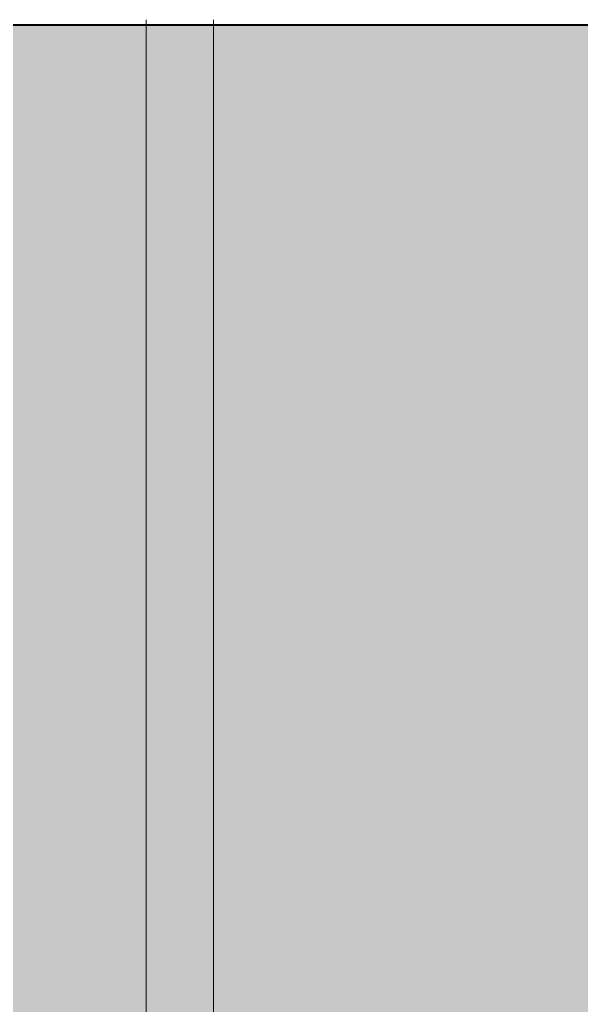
# Model space of a CAD drawing. Header units: millimetres. Extents: x 3914 to 443608, y -156176 to 78197.
# Drawn here: x 374560 to 380415, y -128848 to -118577 of the extents above; entities that cross this region are included whole.
import ezdxf

# ---------------------------------------------------------------- set-up
doc = ezdxf.new("R2010")
doc.units = ezdxf.units.MM
for name, color, linetype, lineweight in [('A-DETL-2', 7, 'Continuous', 5), ('A-WALL', 7, 'Continuous', 5), ('Оси', 7, 'Continuous', 9)]:
    doc.layers.add(name, color=color, linetype=linetype, lineweight=lineweight)
doc.layers.add('A-DETL-GENF-3', color=7, linetype='Continuous', lineweight=9, true_color=0x696a6b)
doc.layers.add('A-WALL-FNSH-1', color=9, linetype='Continuous', lineweight=5, true_color=0x808080)

msp = doc.modelspace()

# ---------------------------------------------------------------- hatches: boundary and pattern name
at = {"layer": 'A-DETL-GENF-3'}
msp.add_hatch(color=256, dxfattribs=at).paths.add_polyline_path([(369438.8, -134076.7), (381579.7, -134076.7), (381579.7, -133676.7), (381939.3, -133676.7), (381939.3, -118636.6), (357339.3, -118636.6), (357339.3, -122096.6), (349339.3, -122096.6), (349339.3, -118576.6), (315199.7, -118576.6), (315199.7, -130569.4), (357799.7, -130569.4), (357799.7, -133676.7), (358199.7, -133676.7), (358199.7, -134076.7), (367329.7, -134076.7)])

# ---------------------------------------------------------------- linework, layer by layer
at = {"layer": 'A-DETL-2'}
msp.add_line((381939.3, -118636.6), (357339.3, -118636.6), dxfattribs=at)
at = {"layer": 'A-WALL'}
for p, q in [((374379.7, -118626.7), (375279.7, -118626.7)), ((377379.7, -118626.7), (378279.7, -118626.7))]:
    msp.add_line(p, q, dxfattribs=at)
at = {"layer": 'A-WALL-FNSH-1'}
for p, q in [((377379.7, -118626.7), (375279.7, -118626.7)), ((375279.7, -118626.7), (375279.7, -118636.6)), ((377379.7, -118636.6), (377379.7, -118626.7)), ((382529.7, -118626.7), (378279.7, -118626.7)), ((378279.7, -118626.7), (378279.7, -118636.6))]:
    msp.add_line(p, q, dxfattribs=at)
at = {"layer": 'Оси'}
for points in [[(375879.7, -147882.9), (375879.7, -142882.9), (375879.7, -123578.6), (375879.7, -118578.6)], [(377016.6, -147882.9), (377016.6, -147293), (376579.7, -146612.9), (376579.7, -141612.9), (376579.7, -123578.6), (376579.7, -118578.6)]]:
    msp.add_lwpolyline(points, dxfattribs=at)

doc.saveas('drawing.dxf')
